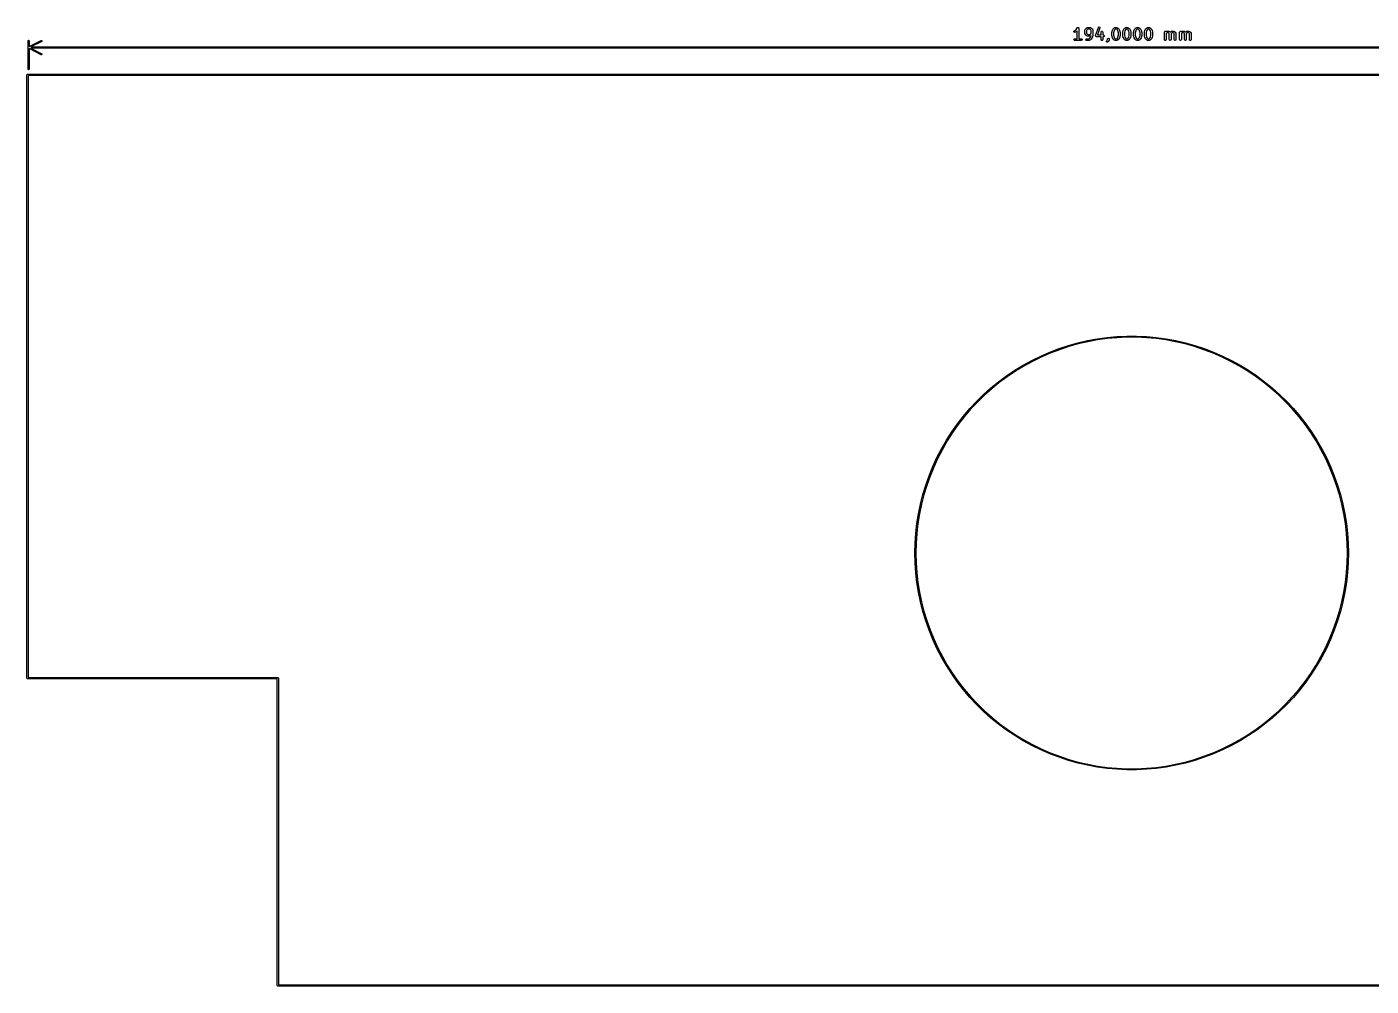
# Model space of a CAD drawing. Extents: x 58 to 257, y -140 to -56.
# Drawn here: x 57.9 to 176, y -140 to -55.8 of the extents above; entities that cross this region are included whole.
import ezdxf

# ---------------------------------------------------------------- set-up
doc = ezdxf.new("R2010")
doc.units = 0
doc.layers.add('BLACK', color=7, linetype='CONTINUOUS')

msp = doc.modelspace()

# ---------------------------------------------------------------- linework, layer by layer
at = {"layer": 'BLACK', "linetype": 'CONTINUOUS'}
for p, q in [((149.932874, -56.211916), (149.935949, -56.160705)), ((149.963438, -56.253121), (149.932874, -56.211916)), ((149.935949, -56.160705), (149.971221, -56.123451)), ((150.013336, -56.265041), (149.963438, -56.253121)), ((149.971221, -56.123451), (150.055573, -56.081275)), ((150.038303, -56.257615), (150.013336, -56.265041)), ((150.133541, -56.209996), (150.038303, -56.257615)), ((150.055573, -56.081275), (150.136952, -55.999896)), ((150.134666, -56.208806), (150.133541, -56.209996)), ((150.153033, -56.195947), (150.134666, -56.208806)), ((150.136952, -55.999896), (150.228072, -55.863216)), ((150.215476, -56.133504), (150.153033, -56.195947)), ((150.215476, -56.829819), (150.215476, -56.133504)), ((150.228072, -55.863216), (150.246065, -55.844381)), ((150.246065, -55.844381), (150.250204, -55.843169)), ((150.250204, -55.843169), (150.252976, -55.839867)), ((150.252976, -55.839867), (150.274408, -55.836087)), ((150.274408, -55.836087), (150.295303, -55.829974)), ((150.295303, -55.829974), (150.299252, -55.831706)), ((150.299252, -55.831706), (150.3035, -55.830958)), ((150.3035, -55.830958), (150.322348, -55.84184)), ((150.322348, -55.84184), (150.342283, -55.850587)), ((150.342283, -55.850587), (150.344194, -55.854454)), ((150.344194, -55.854454), (150.347929, -55.85661)), ((150.347929, -55.85661), (150.355373, -55.877063)), ((150.355373, -55.877063), (150.365021, -55.896576)), ((150.365021, -55.896576), (150.364, -55.900765)), ((150.364, -55.900765), (150.365476, -55.904819)), ((150.365476, -55.904819), (150.365476, -56.829819)), ((150.882143, -56.095295), (150.886666, -56.069643)), ((150.882143, -56.33339), (150.882143, -56.095295)), ((150.883676, -56.337603), (150.882143, -56.33339)), ((150.882635, -56.341964), (150.883676, -56.337603)), ((150.890061, -56.366931), (150.882635, -56.341964)), ((150.886666, -56.069643), (150.889548, -56.066207)), ((150.889548, -56.066207), (150.890061, -56.061754)), ((150.890061, -56.061754), (150.93768, -55.966516)), ((150.93768, -56.462169), (150.890061, -56.366931)), ((150.93768, -55.966516), (150.951038, -55.948505)), ((150.938869, -56.463294), (150.93768, -56.462169)), ((150.951729, -56.481661), (150.938869, -56.463294)), ((150.951038, -55.948505), (150.951729, -55.947024)), ((150.951729, -55.947024), (150.999348, -55.899405)), ((150.999348, -56.52928), (150.951729, -56.481661)), ((150.999348, -55.899405), (151.017714, -55.886545)), ((151.000829, -56.529971), (150.999348, -56.52928)), ((151.01884, -56.543329), (151.000829, -56.529971)), ((151.017714, -55.886545), (151.01884, -55.885356)), ((151.01884, -55.885356), (151.114078, -55.837737)), ((151.114078, -56.590948), (151.01884, -56.543329)), ((151.066401, -56.044484), (151.032143, -56.113)), ((151.032143, -56.113), (151.032143, -56.315685)), ((151.032143, -56.315685), (151.066401, -56.384201)), ((151.096808, -56.014077), (151.066401, -56.044484)), ((151.066401, -56.384201), (151.096808, -56.414608)), ((151.165324, -55.979819), (151.096808, -56.014077)), ((151.096808, -56.414608), (151.165324, -56.448866)), ((151.114078, -55.837737), (151.139044, -55.830311)), ((151.118531, -56.59146), (151.114078, -56.590948)), ((151.121967, -56.594343), (151.118531, -56.59146)), ((151.147619, -56.598866), (151.121967, -56.594343)), ((151.139044, -55.830311), (151.143405, -55.831352)), ((151.143405, -55.831352), (151.147619, -55.829819)), ((151.147619, -55.829819), (151.338095, -55.829819)), ((151.338095, -56.598866), (151.147619, -56.598866)), ((151.32039, -55.979819), (151.165324, -55.979819)), ((151.165324, -56.448866), (151.32039, -56.448866)), ((151.388906, -56.014077), (151.32039, -55.979819)), ((151.32039, -56.448866), (151.388906, -56.414608)), ((151.327427, -56.7618), (151.411342, -56.635929)), ((151.338095, -55.829819), (151.363747, -55.834342)), ((151.342308, -56.597332), (151.338095, -56.598866)), ((151.346669, -56.598374), (151.342308, -56.597332)), ((151.371636, -56.590948), (151.346669, -56.598374)), ((151.363747, -55.834342), (151.367182, -55.837224)), ((151.367182, -55.837224), (151.371636, -55.837737)), ((151.371636, -55.837737), (151.466874, -55.885356)), ((151.429866, -56.561833), (151.371636, -56.590948)), ((151.419313, -56.044484), (151.388906, -56.014077)), ((151.388906, -56.414608), (151.419313, -56.384201)), ((151.411342, -56.635929), (151.429866, -56.561833)), ((151.453571, -56.113), (151.419313, -56.044484)), ((151.419313, -56.384201), (151.453571, -56.315685)), ((151.453571, -56.315685), (151.453571, -56.113)), ((151.466874, -55.885356), (151.484884, -55.898714)), ((151.484884, -55.898714), (151.486366, -55.899405)), ((151.486366, -55.899405), (151.533985, -55.947024)), ((151.533985, -55.947024), (151.546844, -55.96539)), ((151.546844, -55.96539), (151.548034, -55.966516)), ((151.548034, -55.966516), (151.595653, -56.061754)), ((151.601332, -56.494437), (151.553713, -56.684913)), ((151.595653, -56.061754), (151.603079, -56.08672)), ((151.603571, -56.476247), (151.600971, -56.490988)), ((151.600971, -56.490988), (151.601332, -56.494437)), ((151.603079, -56.08672), (151.602037, -56.091081)), ((151.602037, -56.091081), (151.603571, -56.095295)), ((151.603571, -56.095295), (151.603571, -56.476247)), ((151.835663, -56.558461), (151.838529, -56.553496)), ((151.839215, -56.578607), (151.835663, -56.558461)), ((151.838373, -56.547768), (152.076468, -55.833483)), ((151.838529, -56.553496), (151.838373, -56.547768)), ((151.839774, -56.599052), (151.839215, -56.578607)), ((151.843576, -56.60334), (151.839774, -56.599052)), ((151.844572, -56.608985), (151.843576, -56.60334)), ((151.860239, -56.622131), (151.844572, -56.608985)), ((151.873811, -56.637437), (151.860239, -56.622131)), ((151.879481, -56.638277), (151.873811, -56.637437)), ((151.883872, -56.641962), (151.879481, -56.638277)), ((151.909524, -56.646485), (151.883872, -56.641962)), ((152.310714, -56.646485), (151.909524, -56.646485)), ((152.21877, -55.880918), (152.013581, -56.496485)), ((152.013581, -56.496485), (152.310714, -56.496485)), ((152.076468, -55.833483), (152.08887, -55.810578)), ((152.08887, -55.810578), (152.132583, -55.783723)), ((152.132583, -55.783723), (152.183331, -55.791248)), ((152.183331, -55.791248), (152.217369, -55.829634)), ((152.217369, -55.829634), (152.21877, -55.880918)), ((152.310714, -56.238152), (152.315237, -56.2125)), ((152.310714, -56.496485), (152.310714, -56.238152)), ((152.310714, -56.904819), (152.310714, -56.646485)), ((152.315237, -56.2125), (152.348214, -56.1732)), ((152.348214, -56.1732), (152.398738, -56.164291)), ((152.398738, -56.164291), (152.443167, -56.189943)), ((152.443167, -56.189943), (152.460714, -56.238152)), ((152.460714, -56.238152), (152.460714, -56.496485)), ((152.460714, -56.496485), (152.528571, -56.496485)), ((152.528571, -56.646485), (152.460714, -56.646485)), ((152.460714, -56.646485), (152.460714, -56.904819)), ((152.528571, -56.496485), (152.554223, -56.501008)), ((152.57678, -56.628938), (152.528571, -56.646485)), ((152.554223, -56.501008), (152.593523, -56.533985)), ((152.602432, -56.584509), (152.57678, -56.628938)), ((152.593523, -56.533985), (152.602432, -56.584509)), ((153.263095, -56.285771), (153.265694, -56.271029)), ((153.263095, -56.523866), (153.263095, -56.285771)), ((153.26428, -56.527123), (153.263095, -56.523866)), ((153.265334, -56.542056), (153.26428, -56.527123)), ((153.265334, -56.267581), (153.312953, -56.077105)), ((153.265694, -56.271029), (153.265334, -56.267581)), ((153.312953, -56.732532), (153.265334, -56.542056)), ((153.312953, -56.077105), (153.318225, -56.065282)), ((153.318225, -56.065282), (153.318632, -56.061754)), ((153.318632, -56.061754), (153.366251, -55.966516)), ((153.366251, -55.966516), (153.379609, -55.948505)), ((153.379609, -55.948505), (153.3803, -55.947024)), ((153.3803, -55.947024), (153.427919, -55.899405)), ((153.456478, -56.121471), (153.413095, -56.295005)), ((153.413095, -56.295005), (153.413095, -56.514632)), ((153.413095, -56.514632), (153.456478, -56.688166)), ((153.427919, -55.899405), (153.446285, -55.886545)), ((153.446285, -55.886545), (153.447411, -55.885356)), ((153.447411, -55.885356), (153.542649, -55.837737)), ((153.494972, -56.044484), (153.456478, -56.121471)), ((153.525379, -56.014077), (153.494972, -56.044484)), ((153.593895, -55.979819), (153.525379, -56.014077)), ((153.542649, -55.837737), (153.567615, -55.830311)), ((153.567615, -55.830311), (153.571976, -55.831352)), ((153.571976, -55.831352), (153.57619, -55.829819)), ((153.57619, -55.829819), (153.671428, -55.829819)), ((153.653723, -55.979819), (153.593895, -55.979819)), ((153.722239, -56.014077), (153.653723, -55.979819)), ((153.671428, -55.829819), (153.69708, -55.834342)), ((153.69708, -55.834342), (153.700515, -55.837224)), ((153.700515, -55.837224), (153.704969, -55.837737)), ((153.704969, -55.837737), (153.800207, -55.885356)), ((153.752646, -56.044484), (153.722239, -56.014077)), ((153.791139, -56.121471), (153.752646, -56.044484)), ((153.834523, -56.295005), (153.791139, -56.121471)), ((153.791139, -56.688166), (153.834523, -56.514632)), ((153.800207, -55.885356), (153.818217, -55.898714)), ((153.818217, -55.898714), (153.819699, -55.899405)), ((153.819699, -55.899405), (153.867318, -55.947024)), ((153.834523, -56.514632), (153.834523, -56.295005)), ((153.867318, -55.947024), (153.880177, -55.96539)), ((153.880177, -55.96539), (153.881367, -55.966516)), ((153.881367, -55.966516), (153.928986, -56.061754)), ((153.928986, -56.061754), (153.932676, -56.07416)), ((153.932676, -56.07416), (153.934665, -56.077105)), ((153.934665, -56.077105), (153.982284, -56.267581)), ((153.982284, -56.542056), (153.934665, -56.732532)), ((153.984523, -56.523866), (153.981923, -56.538607)), ((153.981923, -56.538607), (153.982284, -56.542056)), ((153.982284, -56.267581), (153.983337, -56.282513)), ((153.983337, -56.282513), (153.984523, -56.285771)), ((153.984523, -56.285771), (153.984523, -56.523866)), ((154.215476, -56.285771), (154.218075, -56.271029)), ((154.215476, -56.523866), (154.215476, -56.285771)), ((154.216661, -56.527123), (154.215476, -56.523866)), ((154.217715, -56.542056), (154.216661, -56.527123)), ((154.217715, -56.267581), (154.265334, -56.077105)), ((154.218075, -56.271029), (154.217715, -56.267581)), ((154.265334, -56.732532), (154.217715, -56.542056)), ((154.265334, -56.077105), (154.270606, -56.065282)), ((154.270606, -56.065282), (154.271013, -56.061754)), ((154.271013, -56.061754), (154.318632, -55.966516)), ((154.318632, -55.966516), (154.33199, -55.948505)), ((154.33199, -55.948505), (154.332681, -55.947024)), ((154.332681, -55.947024), (154.3803, -55.899405)), ((154.408859, -56.121471), (154.365476, -56.295005)), ((154.365476, -56.295005), (154.365476, -56.514632)), ((154.365476, -56.514632), (154.408859, -56.688166)), ((154.3803, -55.899405), (154.398666, -55.886545)), ((154.398666, -55.886545), (154.399792, -55.885356)), ((154.399792, -55.885356), (154.49503, -55.837737)), ((154.447353, -56.044484), (154.408859, -56.121471)), ((154.47776, -56.014077), (154.447353, -56.044484)), ((154.546276, -55.979819), (154.47776, -56.014077)), ((154.49503, -55.837737), (154.519996, -55.830311)), ((154.519996, -55.830311), (154.524357, -55.831352)), ((154.524357, -55.831352), (154.528571, -55.829819)), ((154.528571, -55.829819), (154.623809, -55.829819)), ((154.606104, -55.979819), (154.546276, -55.979819)), ((154.67462, -56.014077), (154.606104, -55.979819)), ((154.623809, -55.829819), (154.649461, -55.834342)), ((154.649461, -55.834342), (154.652896, -55.837224)), ((154.652896, -55.837224), (154.65735, -55.837737)), ((154.65735, -55.837737), (154.752588, -55.885356)), ((154.705027, -56.044484), (154.67462, -56.014077)), ((154.74352, -56.121471), (154.705027, -56.044484)), ((154.786904, -56.295005), (154.74352, -56.121471)), ((154.74352, -56.688166), (154.786904, -56.514632)), ((154.752588, -55.885356), (154.770598, -55.898714)), ((154.770598, -55.898714), (154.77208, -55.899405)), ((154.77208, -55.899405), (154.819699, -55.947024)), ((154.786904, -56.514632), (154.786904, -56.295005)), ((154.819699, -55.947024), (154.832558, -55.96539)), ((154.832558, -55.96539), (154.833748, -55.966516)), ((154.833748, -55.966516), (154.881367, -56.061754)), ((154.881367, -56.061754), (154.885057, -56.07416)), ((154.885057, -56.07416), (154.887046, -56.077105)), ((154.887046, -56.077105), (154.934665, -56.267581)), ((154.934665, -56.542056), (154.887046, -56.732532)), ((154.936904, -56.523866), (154.934304, -56.538607)), ((154.934304, -56.538607), (154.934665, -56.542056)), ((154.934665, -56.267581), (154.935718, -56.282513)), ((154.935718, -56.282513), (154.936904, -56.285771)), ((154.936904, -56.285771), (154.936904, -56.523866)), ((155.167857, -56.285771), (155.170456, -56.271029)), ((155.167857, -56.523866), (155.167857, -56.285771)), ((155.169042, -56.527123), (155.167857, -56.523866)), ((155.170096, -56.542056), (155.169042, -56.527123)), ((155.170096, -56.267581), (155.217715, -56.077105)), ((155.170456, -56.271029), (155.170096, -56.267581)), ((155.217715, -56.732532), (155.170096, -56.542056)), ((155.217715, -56.077105), (155.222987, -56.065282)), ((155.222987, -56.065282), (155.223394, -56.061754)), ((155.223394, -56.061754), (155.271013, -55.966516)), ((155.271013, -55.966516), (155.284371, -55.948505)), ((155.284371, -55.948505), (155.285062, -55.947024)), ((155.285062, -55.947024), (155.332681, -55.899405)), ((155.36124, -56.121471), (155.317857, -56.295005)), ((155.317857, -56.295005), (155.317857, -56.514632)), ((155.317857, -56.514632), (155.36124, -56.688166)), ((155.332681, -55.899405), (155.351047, -55.886545)), ((155.351047, -55.886545), (155.352173, -55.885356)), ((155.352173, -55.885356), (155.447411, -55.837737)), ((155.399734, -56.044484), (155.36124, -56.121471)), ((155.430141, -56.014077), (155.399734, -56.044484)), ((155.498657, -55.979819), (155.430141, -56.014077)), ((155.447411, -55.837737), (155.472377, -55.830311)), ((155.472377, -55.830311), (155.476738, -55.831352)), ((155.476738, -55.831352), (155.480952, -55.829819)), ((155.480952, -55.829819), (155.57619, -55.829819)), ((155.558485, -55.979819), (155.498657, -55.979819)), ((155.627001, -56.014077), (155.558485, -55.979819)), ((155.57619, -55.829819), (155.601842, -55.834342)), ((155.601842, -55.834342), (155.605277, -55.837224)), ((155.605277, -55.837224), (155.609731, -55.837737)), ((155.609731, -55.837737), (155.704969, -55.885356)), ((155.657408, -56.044484), (155.627001, -56.014077)), ((155.695901, -56.121471), (155.657408, -56.044484)), ((155.739285, -56.295005), (155.695901, -56.121471)), ((155.695901, -56.688166), (155.739285, -56.514632)), ((155.704969, -55.885356), (155.722979, -55.898714)), ((155.722979, -55.898714), (155.724461, -55.899405)), ((155.724461, -55.899405), (155.77208, -55.947024)), ((155.739285, -56.514632), (155.739285, -56.295005)), ((155.77208, -55.947024), (155.784939, -55.96539)), ((155.784939, -55.96539), (155.786129, -55.966516)), ((155.786129, -55.966516), (155.833748, -56.061754)), ((155.833748, -56.061754), (155.837438, -56.07416)), ((155.837438, -56.07416), (155.839427, -56.077105)), ((155.839427, -56.077105), (155.887046, -56.267581)), ((155.887046, -56.542056), (155.839427, -56.732532)), ((155.889285, -56.523866), (155.886685, -56.538607)), ((155.886685, -56.538607), (155.887046, -56.542056)), ((155.887046, -56.267581), (155.888099, -56.282513)), ((155.888099, -56.282513), (155.889285, -56.285771)), ((155.889285, -56.285771), (155.889285, -56.523866)), ((156.120238, -56.285771), (156.122837, -56.271029)), ((156.120238, -56.523866), (156.120238, -56.285771)), ((156.121423, -56.527123), (156.120238, -56.523866)), ((156.122477, -56.542056), (156.121423, -56.527123)), ((156.122477, -56.267581), (156.170096, -56.077105)), ((156.122837, -56.271029), (156.122477, -56.267581)), ((156.170096, -56.732532), (156.122477, -56.542056)), ((156.170096, -56.077105), (156.175368, -56.065282)), ((156.175368, -56.065282), (156.175775, -56.061754)), ((156.175775, -56.061754), (156.223394, -55.966516)), ((156.223394, -55.966516), (156.236752, -55.948505)), ((156.236752, -55.948505), (156.237443, -55.947024)), ((156.237443, -55.947024), (156.285062, -55.899405)), ((156.313621, -56.121471), (156.270238, -56.295005)), ((156.270238, -56.295005), (156.270238, -56.514632)), ((156.270238, -56.514632), (156.313621, -56.688166)), ((156.285062, -55.899405), (156.303428, -55.886545)), ((156.303428, -55.886545), (156.304554, -55.885356)), ((156.304554, -55.885356), (156.399792, -55.837737)), ((156.352115, -56.044484), (156.313621, -56.121471)), ((156.382522, -56.014077), (156.352115, -56.044484)), ((156.451038, -55.979819), (156.382522, -56.014077)), ((156.399792, -55.837737), (156.424758, -55.830311)), ((156.424758, -55.830311), (156.429119, -55.831352)), ((156.429119, -55.831352), (156.433333, -55.829819)), ((156.433333, -55.829819), (156.528571, -55.829819)), ((156.510866, -55.979819), (156.451038, -55.979819)), ((156.579382, -56.014077), (156.510866, -55.979819)), ((156.528571, -55.829819), (156.554223, -55.834342)), ((156.554223, -55.834342), (156.557658, -55.837224)), ((156.557658, -55.837224), (156.562112, -55.837737)), ((156.562112, -55.837737), (156.65735, -55.885356)), ((156.609789, -56.044484), (156.579382, -56.014077)), ((156.648282, -56.121471), (156.609789, -56.044484)), ((156.691666, -56.295005), (156.648282, -56.121471)), ((156.648282, -56.688166), (156.691666, -56.514632)), ((156.65735, -55.885356), (156.67536, -55.898714)), ((156.67536, -55.898714), (156.676842, -55.899405)), ((156.676842, -55.899405), (156.724461, -55.947024)), ((156.691666, -56.514632), (156.691666, -56.295005)), ((156.724461, -55.947024), (156.73732, -55.96539)), ((156.73732, -55.96539), (156.73851, -55.966516)), ((156.73851, -55.966516), (156.786129, -56.061754)), ((156.786129, -56.061754), (156.789819, -56.07416)), ((156.789819, -56.07416), (156.791808, -56.077105)), ((156.791808, -56.077105), (156.839427, -56.267581)), ((156.839427, -56.542056), (156.791808, -56.732532)), ((156.841666, -56.523866), (156.839066, -56.538607)), ((156.839066, -56.538607), (156.839427, -56.542056)), ((156.839427, -56.267581), (156.84048, -56.282513)), ((156.84048, -56.282513), (156.841666, -56.285771)), ((156.841666, -56.285771), (156.841666, -56.523866)), ((157.882143, -56.238152), (157.886666, -56.2125)), ((157.882143, -56.904819), (157.882143, -56.238152)), ((157.886666, -56.2125), (157.919643, -56.1732)), ((157.919643, -56.1732), (157.970167, -56.164291)), ((157.970167, -56.164291), (158.014596, -56.189943)), ((158.014596, -56.189943), (158.016769, -56.195914)), ((158.016769, -56.195914), (158.066459, -56.17107)), ((158.049189, -56.34741), (158.032143, -56.364456)), ((158.032143, -56.364456), (158.032143, -56.904819)), ((158.117705, -56.313152), (158.049189, -56.34741)), ((158.066459, -56.17107), (158.091425, -56.163644)), ((158.091425, -56.163644), (158.095786, -56.164685)), ((158.095786, -56.164685), (158.1, -56.163152)), ((158.1, -56.163152), (158.242857, -56.163152)), ((158.225152, -56.313152), (158.117705, -56.313152)), ((158.282193, -56.341672), (158.225152, -56.313152)), ((158.242857, -56.163152), (158.268509, -56.167675)), ((158.268509, -56.167675), (158.271944, -56.170557)), ((158.271944, -56.170557), (158.276398, -56.17107)), ((158.276398, -56.17107), (158.371636, -56.218689)), ((158.310714, -56.398714), (158.282193, -56.341672)), ((158.310714, -56.904819), (158.310714, -56.398714)), ((158.371636, -56.218689), (158.386112, -56.229425)), ((158.386112, -56.229425), (158.392072, -56.226842)), ((158.392072, -56.226842), (158.399792, -56.218689)), ((158.399792, -56.218689), (158.49503, -56.17107)), ((158.489234, -56.341672), (158.460714, -56.398714)), ((158.460714, -56.398714), (158.460714, -56.904819)), ((158.546276, -56.313152), (158.489234, -56.341672)), ((158.49503, -56.17107), (158.519996, -56.163644)), ((158.519996, -56.163644), (158.524357, -56.164685)), ((158.524357, -56.164685), (158.528571, -56.163152)), ((158.528571, -56.163152), (158.671428, -56.163152)), ((158.653723, -56.313152), (158.546276, -56.313152)), ((158.710765, -56.341672), (158.653723, -56.313152)), ((158.671428, -56.163152), (158.69708, -56.167675)), ((158.69708, -56.167675), (158.700515, -56.170557)), ((158.700515, -56.170557), (158.704969, -56.17107)), ((158.704969, -56.17107), (158.800208, -56.218689)), ((158.739286, -56.398714), (158.710765, -56.341672)), ((158.739286, -56.904819), (158.739286, -56.398714)), ((158.800208, -56.218689), (158.821129, -56.234206)), ((158.821129, -56.234206), (158.825595, -56.24451)), ((158.825595, -56.24451), (158.833749, -56.25223)), ((158.833749, -56.25223), (158.881368, -56.347468)), ((158.881368, -56.347468), (158.888794, -56.372434)), ((158.888794, -56.372434), (158.887752, -56.376795)), ((158.887752, -56.376795), (158.889286, -56.381009)), ((158.889286, -56.381009), (158.889286, -56.904819)), ((159.215476, -56.238152), (159.219999, -56.2125)), ((159.215476, -56.904819), (159.215476, -56.238152)), ((159.219999, -56.2125), (159.252976, -56.1732)), ((159.252976, -56.1732), (159.3035, -56.164291)), ((159.3035, -56.164291), (159.347929, -56.189943)), ((159.347929, -56.189943), (159.350102, -56.195914)), ((159.350102, -56.195914), (159.399792, -56.17107)), ((159.382522, -56.34741), (159.365476, -56.364456)), ((159.365476, -56.364456), (159.365476, -56.904819)), ((159.451038, -56.313152), (159.382522, -56.34741)), ((159.399792, -56.17107), (159.424758, -56.163644)), ((159.424758, -56.163644), (159.429119, -56.164685)), ((159.429119, -56.164685), (159.433333, -56.163152)), ((159.433333, -56.163152), (159.57619, -56.163152)), ((159.558485, -56.313152), (159.451038, -56.313152)), ((159.615526, -56.341672), (159.558485, -56.313152)), ((159.57619, -56.163152), (159.601842, -56.167675)), ((159.601842, -56.167675), (159.605277, -56.170557)), ((159.605277, -56.170557), (159.609731, -56.17107)), ((159.609731, -56.17107), (159.704969, -56.218689)), ((159.644047, -56.398714), (159.615526, -56.341672)), ((159.644047, -56.904819), (159.644047, -56.398714)), ((159.704969, -56.218689), (159.719445, -56.229425)), ((159.719445, -56.229425), (159.725405, -56.226842)), ((159.725405, -56.226842), (159.733125, -56.218689)), ((159.733125, -56.218689), (159.828363, -56.17107)), ((159.822567, -56.341672), (159.794047, -56.398714)), ((159.794047, -56.398714), (159.794047, -56.904819)), ((159.879609, -56.313152), (159.822567, -56.341672)), ((159.828363, -56.17107), (159.853329, -56.163644)), ((159.853329, -56.163644), (159.85769, -56.164685)), ((159.85769, -56.164685), (159.861904, -56.163152)), ((159.861904, -56.163152), (160.004761, -56.163152)), ((159.987056, -56.313152), (159.879609, -56.313152)), ((160.044098, -56.341672), (159.987056, -56.313152)), ((160.004761, -56.163152), (160.030413, -56.167675)), ((160.030413, -56.167675), (160.033848, -56.170557)), ((160.033848, -56.170557), (160.038302, -56.17107)), ((160.038302, -56.17107), (160.133541, -56.218689)), ((160.072619, -56.398714), (160.044098, -56.341672)), ((160.072619, -56.904819), (160.072619, -56.398714)), ((160.133541, -56.218689), (160.154462, -56.234206)), ((160.154462, -56.234206), (160.158928, -56.24451)), ((160.158928, -56.24451), (160.167082, -56.25223)), ((160.167082, -56.25223), (160.214701, -56.347468)), ((160.214701, -56.347468), (160.222127, -56.372434)), ((160.222127, -56.372434), (160.221085, -56.376795)), ((160.221085, -56.376795), (160.222619, -56.381009)), ((160.222619, -56.381009), (160.222619, -56.904819)), ((58.05, -57.01358), (58.064645, -56.978225)), ((58.05, -59.5), (58.05, -57.01358)), ((58.064645, -56.978225), (58.1, -56.96358)), ((58.1, -56.96358), (58.135355, -56.978225)), ((58.135355, -56.978225), (58.15, -57.01358)), ((58.15, -57.517602), (59.203416, -56.969229)), ((58.15, -57.01358), (58.15, -57.517602)), ((59.203416, -58.230771), (58.15, -57.682397)), ((58.15, -57.682397), (58.15, -59.5)), ((59.249591, -57.05793), (58.304334, -57.55)), ((58.304334, -57.55), (251.895667, -57.55)), ((251.895667, -57.65), (58.304334, -57.65)), ((58.304334, -57.65), (59.249591, -58.14207)), ((59.203416, -56.969229), (59.241539, -56.965894)), ((59.241539, -56.965894), (59.270854, -56.990492)), ((59.274189, -57.028614), (59.249591, -57.05793)), ((59.270854, -56.990492), (59.274189, -57.028614)), ((149.930901, -56.891795), (149.956553, -56.847366)), ((149.93981, -56.942319), (149.930901, -56.891795)), ((149.97911, -56.975296), (149.93981, -56.942319)), ((149.956553, -56.847366), (150.004762, -56.829819)), ((150.004762, -56.979819), (149.97911, -56.975296)), ((150.004762, -56.829819), (150.215476, -56.829819)), ((150.57619, -56.979819), (150.004762, -56.979819)), ((150.365476, -56.829819), (150.57619, -56.829819)), ((150.57619, -56.829819), (150.601842, -56.834342)), ((150.624399, -56.962272), (150.57619, -56.979819)), ((150.601842, -56.834342), (150.641142, -56.867319)), ((150.650051, -56.917843), (150.624399, -56.962272)), ((150.641142, -56.867319), (150.650051, -56.917843)), ((150.97852, -56.891795), (151.004172, -56.847366)), ((150.987429, -56.942319), (150.97852, -56.891795)), ((151.026729, -56.975296), (150.987429, -56.942319)), ((151.004172, -56.847366), (151.052381, -56.829819)), ((151.052381, -56.979819), (151.026729, -56.975296)), ((151.052381, -56.829819), (151.225152, -56.829819)), ((151.242857, -56.979819), (151.052381, -56.979819)), ((151.225152, -56.829819), (151.293667, -56.795561)), ((151.24707, -56.978285), (151.242857, -56.979819)), ((151.251431, -56.979327), (151.24707, -56.978285)), ((151.276398, -56.971901), (151.251431, -56.979327)), ((151.371636, -56.924282), (151.276398, -56.971901)), ((151.293667, -56.795561), (151.327427, -56.7618)), ((151.37276, -56.923094), (151.371636, -56.924282)), ((151.391129, -56.910232), (151.37276, -56.923094)), ((151.438747, -56.862613), (151.391129, -56.910232)), ((151.440223, -56.859446), (151.438747, -56.862613)), ((151.448118, -56.851183), (151.440223, -56.859446)), ((151.543356, -56.708325), (151.448118, -56.851183)), ((151.543458, -56.707905), (151.543356, -56.708325)), ((151.553713, -56.684913), (151.543458, -56.707905)), ((152.328261, -56.953028), (152.310714, -56.904819)), ((152.37269, -56.97868), (152.328261, -56.953028)), ((152.423214, -56.969771), (152.37269, -56.97868)), ((152.456191, -56.930471), (152.423214, -56.969771)), ((152.460714, -56.904819), (152.456191, -56.930471)), ((152.787191, -57.04114), (152.808872, -56.994643)), ((152.800468, -57.090694), (152.787191, -57.04114)), ((152.842494, -57.120121), (152.800468, -57.090694)), ((152.808872, -56.994643), (152.847885, -56.95563)), ((152.893601, -57.115649), (152.842494, -57.120121)), ((152.847885, -56.95563), (152.882143, -56.887114)), ((152.882143, -56.8572), (152.886666, -56.831548)), ((152.882143, -56.887114), (152.882143, -56.8572)), ((152.886666, -56.831548), (152.919643, -56.792248)), ((152.914938, -57.100709), (152.893601, -57.115649)), ((152.962557, -57.05309), (152.914938, -57.100709)), ((152.919643, -56.792248), (152.970167, -56.783339)), ((152.963248, -57.051608), (152.962557, -57.05309)), ((152.976606, -57.033598), (152.963248, -57.051608)), ((152.970167, -56.783339), (153.014596, -56.808991)), ((153.024225, -56.93836), (152.976606, -57.033598)), ((153.014596, -56.808991), (153.032143, -56.8572)), ((153.024737, -56.933906), (153.024225, -56.93836)), ((153.02762, -56.930471), (153.024737, -56.933906)), ((153.032143, -56.904819), (153.02762, -56.930471)), ((153.032143, -56.8572), (153.032143, -56.904819)), ((153.314941, -56.735476), (153.312953, -56.732532)), ((153.318632, -56.747883), (153.314941, -56.735476)), ((153.366251, -56.843121), (153.318632, -56.747883)), ((153.367439, -56.844246), (153.366251, -56.843121)), ((153.380299, -56.862612), (153.367439, -56.844246)), ((153.427918, -56.910232), (153.380299, -56.862612)), ((153.429399, -56.910922), (153.427918, -56.910232)), ((153.447411, -56.924282), (153.429399, -56.910922)), ((153.542649, -56.971901), (153.447411, -56.924282)), ((153.456478, -56.688166), (153.494972, -56.765153)), ((153.494972, -56.765153), (153.525379, -56.795561)), ((153.525379, -56.795561), (153.593895, -56.829819)), ((153.547102, -56.972413), (153.542649, -56.971901)), ((153.550538, -56.975296), (153.547102, -56.972413)), ((153.57619, -56.979819), (153.550538, -56.975296)), ((153.671428, -56.979819), (153.57619, -56.979819)), ((153.593895, -56.829819), (153.653723, -56.829819)), ((153.653723, -56.829819), (153.722238, -56.795561)), ((153.675641, -56.978285), (153.671428, -56.979819)), ((153.680002, -56.979327), (153.675641, -56.978285)), ((153.704969, -56.971901), (153.680002, -56.979327)), ((153.800207, -56.924282), (153.704969, -56.971901)), ((153.722238, -56.795561), (153.752645, -56.765153)), ((153.752645, -56.765153), (153.791139, -56.688166)), ((153.801331, -56.923094), (153.800207, -56.924282)), ((153.8197, -56.910232), (153.801331, -56.923094)), ((153.867318, -56.862613), (153.8197, -56.910232)), ((153.868008, -56.861131), (153.867318, -56.862613)), ((153.881367, -56.843121), (153.868008, -56.861131)), ((153.928986, -56.747883), (153.881367, -56.843121)), ((153.929392, -56.744354), (153.928986, -56.747883)), ((153.934665, -56.732532), (153.929392, -56.744354)), ((154.267322, -56.735476), (154.265334, -56.732532)), ((154.271013, -56.747883), (154.267322, -56.735476)), ((154.318632, -56.843121), (154.271013, -56.747883)), ((154.31982, -56.844246), (154.318632, -56.843121)), ((154.33268, -56.862612), (154.31982, -56.844246)), ((154.380299, -56.910232), (154.33268, -56.862612)), ((154.38178, -56.910922), (154.380299, -56.910232)), ((154.399792, -56.924282), (154.38178, -56.910922)), ((154.49503, -56.971901), (154.399792, -56.924282)), ((154.408859, -56.688166), (154.447353, -56.765153)), ((154.447353, -56.765153), (154.47776, -56.795561)), ((154.47776, -56.795561), (154.546276, -56.829819)), ((154.499483, -56.972413), (154.49503, -56.971901)), ((154.502919, -56.975296), (154.499483, -56.972413)), ((154.528571, -56.979819), (154.502919, -56.975296)), ((154.623809, -56.979819), (154.528571, -56.979819)), ((154.546276, -56.829819), (154.606104, -56.829819)), ((154.606104, -56.829819), (154.674619, -56.795561)), ((154.628022, -56.978285), (154.623809, -56.979819)), ((154.632383, -56.979327), (154.628022, -56.978285)), ((154.65735, -56.971901), (154.632383, -56.979327)), ((154.752588, -56.924282), (154.65735, -56.971901)), ((154.674619, -56.795561), (154.705026, -56.765153)), ((154.705026, -56.765153), (154.74352, -56.688166)), ((154.753712, -56.923094), (154.752588, -56.924282)), ((154.772081, -56.910232), (154.753712, -56.923094)), ((154.819699, -56.862613), (154.772081, -56.910232)), ((154.820389, -56.861131), (154.819699, -56.862613)), ((154.833748, -56.843121), (154.820389, -56.861131)), ((154.881367, -56.747883), (154.833748, -56.843121)), ((154.881773, -56.744354), (154.881367, -56.747883)), ((154.887046, -56.732532), (154.881773, -56.744354)), ((155.219703, -56.735476), (155.217715, -56.732532)), ((155.223394, -56.747883), (155.219703, -56.735476)), ((155.271013, -56.843121), (155.223394, -56.747883)), ((155.272201, -56.844246), (155.271013, -56.843121)), ((155.285061, -56.862612), (155.272201, -56.844246)), ((155.33268, -56.910232), (155.285061, -56.862612)), ((155.334161, -56.910922), (155.33268, -56.910232)), ((155.352173, -56.924282), (155.334161, -56.910922)), ((155.447411, -56.971901), (155.352173, -56.924282)), ((155.36124, -56.688166), (155.399734, -56.765153)), ((155.399734, -56.765153), (155.430141, -56.795561)), ((155.430141, -56.795561), (155.498657, -56.829819)), ((155.451864, -56.972413), (155.447411, -56.971901)), ((155.4553, -56.975296), (155.451864, -56.972413)), ((155.480952, -56.979819), (155.4553, -56.975296)), ((155.57619, -56.979819), (155.480952, -56.979819)), ((155.498657, -56.829819), (155.558485, -56.829819)), ((155.558485, -56.829819), (155.627, -56.795561)), ((155.580403, -56.978285), (155.57619, -56.979819)), ((155.584764, -56.979327), (155.580403, -56.978285)), ((155.609731, -56.971901), (155.584764, -56.979327)), ((155.704969, -56.924282), (155.609731, -56.971901)), ((155.627, -56.795561), (155.657407, -56.765153)), ((155.657407, -56.765153), (155.695901, -56.688166)), ((155.706093, -56.923094), (155.704969, -56.924282)), ((155.724462, -56.910232), (155.706093, -56.923094)), ((155.77208, -56.862613), (155.724462, -56.910232)), ((155.77277, -56.861131), (155.77208, -56.862613)), ((155.786129, -56.843121), (155.77277, -56.861131)), ((155.833748, -56.747883), (155.786129, -56.843121)), ((155.834154, -56.744354), (155.833748, -56.747883)), ((155.839427, -56.732532), (155.834154, -56.744354)), ((156.172084, -56.735476), (156.170096, -56.732532)), ((156.175775, -56.747883), (156.172084, -56.735476)), ((156.223394, -56.843121), (156.175775, -56.747883)), ((156.224582, -56.844246), (156.223394, -56.843121)), ((156.237442, -56.862612), (156.224582, -56.844246)), ((156.285061, -56.910232), (156.237442, -56.862612)), ((156.286542, -56.910922), (156.285061, -56.910232)), ((156.304554, -56.924282), (156.286542, -56.910922)), ((156.399792, -56.971901), (156.304554, -56.924282)), ((156.313621, -56.688166), (156.352115, -56.765153)), ((156.352115, -56.765153), (156.382522, -56.795561)), ((156.382522, -56.795561), (156.451038, -56.829819)), ((156.404245, -56.972413), (156.399792, -56.971901)), ((156.407681, -56.975296), (156.404245, -56.972413)), ((156.433333, -56.979819), (156.407681, -56.975296)), ((156.528571, -56.979819), (156.433333, -56.979819)), ((156.451038, -56.829819), (156.510866, -56.829819)), ((156.510866, -56.829819), (156.579381, -56.795561)), ((156.532784, -56.978285), (156.528571, -56.979819)), ((156.537145, -56.979327), (156.532784, -56.978285)), ((156.562112, -56.971901), (156.537145, -56.979327)), ((156.65735, -56.924282), (156.562112, -56.971901)), ((156.579381, -56.795561), (156.609788, -56.765153)), ((156.609788, -56.765153), (156.648282, -56.688166)), ((156.658474, -56.923094), (156.65735, -56.924282)), ((156.676843, -56.910232), (156.658474, -56.923094)), ((156.724461, -56.862613), (156.676843, -56.910232)), ((156.725151, -56.861131), (156.724461, -56.862613)), ((156.73851, -56.843121), (156.725151, -56.861131)), ((156.786129, -56.747883), (156.73851, -56.843121)), ((156.786535, -56.744354), (156.786129, -56.747883)), ((156.791808, -56.732532), (156.786535, -56.744354)), ((157.89969, -56.953028), (157.882143, -56.904819)), ((157.944119, -56.97868), (157.89969, -56.953028)), ((157.994643, -56.969771), (157.944119, -56.97868)), ((158.02762, -56.930471), (157.994643, -56.969771)), ((158.032143, -56.904819), (158.02762, -56.930471)), ((158.328261, -56.953028), (158.310714, -56.904819)), ((158.37269, -56.97868), (158.328261, -56.953028)), ((158.423214, -56.969771), (158.37269, -56.97868)), ((158.456191, -56.930471), (158.423214, -56.969771)), ((158.460714, -56.904819), (158.456191, -56.930471)), ((158.756833, -56.953028), (158.739286, -56.904819)), ((158.801262, -56.97868), (158.756833, -56.953028)), ((158.851786, -56.969771), (158.801262, -56.97868)), ((158.884763, -56.930471), (158.851786, -56.969771)), ((158.889286, -56.904819), (158.884763, -56.930471)), ((159.233023, -56.953028), (159.215476, -56.904819)), ((159.277452, -56.97868), (159.233023, -56.953028)), ((159.327976, -56.969771), (159.277452, -56.97868)), ((159.360953, -56.930471), (159.327976, -56.969771)), ((159.365476, -56.904819), (159.360953, -56.930471)), ((159.661594, -56.953028), (159.644047, -56.904819)), ((159.706023, -56.97868), (159.661594, -56.953028)), ((159.756547, -56.969771), (159.706023, -56.97868)), ((159.789524, -56.930471), (159.756547, -56.969771)), ((159.794047, -56.904819), (159.789524, -56.930471)), ((160.090166, -56.953028), (160.072619, -56.904819)), ((160.134595, -56.97868), (160.090166, -56.953028)), ((160.185119, -56.969771), (160.134595, -56.97868)), ((160.218096, -56.930471), (160.185119, -56.969771)), ((160.222619, -56.904819), (160.218096, -56.930471)), ((59.241539, -58.234106), (59.203416, -58.230771)), ((59.270854, -58.209508), (59.241539, -58.234106)), ((59.249591, -58.14207), (59.274189, -58.171386)), ((59.274189, -58.171386), (59.270854, -58.209508)), ((57.95, -60), (57.964645, -59.964645)), ((57.95, -113), (57.95, -60)), ((57.964645, -59.964645), (58, -59.95)), ((58, -59.95), (252, -59.95)), ((58.064645, -59.535355), (58.05, -59.5)), ((58.05, -60.05), (58.05, -112.95)), ((251.95, -60.05), (58.05, -60.05)), ((58.1, -59.55), (58.064645, -59.535355)), ((58.135355, -59.535355), (58.1, -59.55)), ((58.15, -59.5), (58.135355, -59.535355)), ((148.620543, -84.049929), (149.444145, -83.778173)), ((149.444145, -83.778173), (150.279262, -83.544184)), ((150.302825, -83.636307), (149.471877, -83.869127)), ((150.279262, -83.544184), (151.124163, -83.348448)), ((151.143509, -83.441547), (150.302825, -83.636307)), ((151.124163, -83.348448), (151.977097, -83.19137)), ((151.992186, -83.285253), (151.143509, -83.441547)), ((151.977097, -83.19137), (152.836297, -83.073276)), ((152.847098, -83.167748), (151.992186, -83.285253)), ((152.836297, -83.073276), (153.699982, -82.99441)), ((153.706471, -83.089276), (152.847098, -83.167748)), ((153.699982, -82.99441), (154.566361, -82.954936)), ((154.568526, -83.05), (153.706471, -83.089276)), ((154.566361, -82.954936), (155.433639, -82.954936)), ((155.431474, -83.05), (154.568526, -83.05)), ((156.293529, -83.089276), (155.431474, -83.05)), ((155.433639, -82.954936), (156.300018, -82.99441)), ((157.152902, -83.167748), (156.293529, -83.089276)), ((156.300018, -82.99441), (157.163703, -83.073276)), ((158.007814, -83.285253), (157.152902, -83.167748)), ((157.163703, -83.073276), (158.022903, -83.19137)), ((158.856491, -83.441547), (158.007814, -83.285253)), ((158.022903, -83.19137), (158.875837, -83.348448)), ((159.697175, -83.636307), (158.856491, -83.441547)), ((158.875837, -83.348448), (159.720738, -83.544184)), ((160.528123, -83.869127), (159.697175, -83.636307)), ((159.720738, -83.544184), (160.555855, -83.778173)), ((160.555855, -83.778173), (161.379457, -84.049929)), ((146.235761, -85.085787), (147.014687, -84.704414)), ((147.054546, -84.790745), (146.279508, -85.170214)), ((147.014687, -84.704414), (147.810164, -84.35889)), ((147.846052, -84.446946), (147.054546, -84.790745)), ((147.810164, -84.35889), (148.620543, -84.049929)), ((148.652386, -84.139527), (147.846052, -84.446946)), ((149.471877, -83.869127), (148.652386, -84.139527)), ((161.347614, -84.139527), (160.528123, -83.869127)), ((162.153948, -84.446946), (161.347614, -84.139527)), ((161.379457, -84.049929), (162.189836, -84.35889)), ((162.945454, -84.790745), (162.153948, -84.446946)), ((162.189836, -84.35889), (162.985313, -84.704414)), ((163.720492, -85.170214), (162.945454, -84.790745)), ((162.985313, -84.704414), (163.764239, -85.085787)), ((144.01424, -86.436724), (144.733981, -85.95284)), ((144.785224, -86.032939), (144.069075, -86.514408)), ((144.733981, -85.95284), (145.475, -85.502216)), ((145.522544, -85.584565), (144.785224, -86.032939)), ((145.475, -85.502216), (146.235761, -85.085787)), ((146.279508, -85.170214), (145.522544, -85.584565)), ((164.477456, -85.584565), (163.720492, -85.170214)), ((163.764239, -85.085787), (164.525, -85.502216)), ((165.214776, -86.032939), (164.477456, -85.584565)), ((164.525, -85.502216), (165.266019, -85.95284)), ((165.930925, -86.514408), (165.214776, -86.032939)), ((165.266019, -85.95284), (165.98576, -86.436724)), ((142.644511, -87.500193), (143.317268, -86.952865)), ((143.375583, -87.027972), (142.706184, -87.572569)), ((143.317268, -86.952865), (144.01424, -86.436724)), ((144.069075, -86.514408), (143.375583, -87.027972)), ((166.624417, -87.027972), (165.930925, -86.514408)), ((165.98576, -86.436724), (166.682732, -86.952865)), ((167.293816, -87.572569), (166.624417, -87.027972)), ((166.682732, -86.952865), (167.355489, -87.500193)), ((141.377164, -88.683813), (141.997363, -88.077575)), ((142.062265, -88.147069), (141.445162, -88.750281)), ((141.997363, -88.077575), (142.644511, -87.500193)), ((142.706184, -87.572569), (142.062265, -88.147069)), ((167.937735, -88.147069), (167.293816, -87.572569)), ((167.355489, -87.500193), (168.002637, -88.077575)), ((168.554838, -88.750281), (167.937735, -88.147069)), ((168.002637, -88.077575), (168.622836, -88.683813)), ((140.2227, -89.977775), (140.785201, -89.317651)), ((140.856154, -89.380955), (140.296461, -90.037784)), ((140.785201, -89.317651), (141.377164, -88.683813)), ((141.445162, -88.750281), (140.856154, -89.380955)), ((169.143846, -89.380955), (168.554838, -88.750281)), ((168.622836, -88.683813), (169.214799, -89.317651)), ((169.703539, -90.037784), (169.143846, -89.380955)), ((169.214799, -89.317651), (169.7773, -89.977775)), ((139.190685, -91.371356), (139.690827, -90.662816)), ((139.767243, -90.719406), (139.269597, -91.424409)), ((139.690827, -90.662816), (140.2227, -89.977775)), ((140.296461, -90.037784), (139.767243, -90.719406)), ((170.232757, -90.719406), (169.703539, -90.037784)), ((169.7773, -89.977775), (170.309173, -90.662816)), ((170.730403, -91.424409), (170.232757, -90.719406)), ((170.309173, -90.662816), (170.809315, -91.371356)), ((138.289671, -92.85301), (138.72331, -92.101926)), ((138.72331, -92.101926), (139.190685, -91.371356)), ((139.269597, -91.424409), (138.804555, -92.151332)), ((171.195445, -92.151332), (170.730403, -91.424409)), ((170.809315, -91.371356), (171.27669, -92.101926)), ((171.27669, -92.101926), (171.710329, -92.85301)), ((137.890667, -93.623054), (138.289671, -92.85301)), ((138.373081, -92.898668), (137.976068, -93.664867)), ((138.804555, -92.151332), (138.373081, -92.898668)), ((171.626919, -92.898668), (171.195445, -92.151332)), ((172.023932, -93.664867), (171.626919, -92.898668)), ((171.710329, -92.85301), (172.109333, -93.623054)), ((137.199797, -95.213595), (137.527125, -94.410459)), ((137.61434, -94.448342), (137.288647, -95.24747)), ((137.527125, -94.410459), (137.890667, -93.623054)), ((137.976068, -93.664867), (137.61434, -94.448342)), ((172.38566, -94.448342), (172.023932, -93.664867)), ((172.109333, -93.623054), (172.472875, -94.410459)), ((172.711353, -95.24747), (172.38566, -94.448342)), ((172.472875, -94.410459), (172.800203, -95.213595)), ((136.909364, -96.030797), (137.199797, -95.213595)), ((137.288647, -95.24747), (136.999663, -96.060593)), ((173.000337, -96.060593), (172.711353, -95.24747)), ((172.800203, -95.213595), (173.090636, -96.030797)), ((136.656426, -96.860372), (136.909364, -96.030797)), ((136.999663, -96.060593), (136.747988, -96.886026)), ((173.252012, -96.886026), (173.000337, -96.060593)), ((173.090636, -96.030797), (173.343574, -96.860372)), ((136.265055, -98.549736), (136.441507, -97.700598)), ((136.534142, -97.722059), (136.35857, -98.566958)), ((136.441507, -97.700598), (136.656426, -96.860372)), ((136.747988, -96.886026), (136.534142, -97.722059)), ((173.465858, -97.722059), (173.252012, -96.886026)), ((173.343574, -96.860372), (173.558493, -97.700598)), ((173.64143, -98.566958), (173.465858, -97.722059)), ((173.558493, -97.700598), (173.734945, -98.549736)), ((136.127433, -99.406025), (136.265055, -98.549736)), ((136.35857, -98.566958), (136.221635, -99.418973)), ((173.778365, -99.418973), (173.64143, -98.566958)), ((173.734945, -98.549736), (173.872567, -99.406025)), ((135.969742, -101.132947), (136.028927, -100.267691)), ((136.028927, -100.267691), (136.127433, -99.406025)), ((136.123621, -100.276338), (136.064731, -101.137275)), ((136.221635, -99.418973), (136.123621, -100.276338)), ((173.876379, -100.276338), (173.778365, -99.418973)), ((173.872567, -99.406025), (173.971073, -100.267691)), ((173.935269, -101.137275), (173.876379, -100.276338)), ((173.971073, -100.267691), (174.030258, -101.132947)), ((135.95, -102), (135.969742, -101.132947)), ((136.064731, -101.137275), (136.045088, -102)), ((173.954912, -102), (173.935269, -101.137275)), ((174.030258, -101.132947), (174.05, -102)), ((135.969742, -102.867053), (135.95, -102)), ((136.045088, -102), (136.064731, -102.862725)), ((173.935269, -102.862725), (173.954912, -102)), ((174.05, -102), (174.030258, -102.867053)), ((136.028927, -103.732309), (135.969742, -102.867053)), ((136.127433, -104.593975), (136.028927, -103.732309)), ((136.064731, -102.862725), (136.123621, -103.723662)), ((136.123621, -103.723662), (136.221635, -104.581027)), ((173.778365, -104.581027), (173.876379, -103.723662)), ((173.971073, -103.732309), (173.872567, -104.593975)), ((173.876379, -103.723662), (173.935269, -102.862725)), ((174.030258, -102.867053), (173.971073, -103.732309)), ((136.265055, -105.450264), (136.127433, -104.593975)), ((136.221635, -104.581027), (136.35857, -105.433042)), ((173.64143, -105.433042), (173.778365, -104.581027)), ((173.872567, -104.593975), (173.734945, -105.450264)), ((136.441507, -106.299402), (136.265055, -105.450264)), ((136.35857, -105.433042), (136.534142, -106.277941)), ((136.534142, -106.277941), (136.747988, -107.113974)), ((173.252012, -107.113974), (173.465858, -106.277941)), ((173.465858, -106.277941), (173.64143, -105.433042)), ((173.734945, -105.450264), (173.558493, -106.299402)), ((136.656426, -107.139628), (136.441507, -106.299402)), ((136.909364, -107.969203), (136.656426, -107.139628)), ((136.747988, -107.113974), (136.999663, -107.939407)), ((173.000337, -107.939407), (173.252012, -107.113974)), ((173.343574, -107.139628), (173.090636, -107.969203)), ((173.558493, -106.299402), (173.343574, -107.139628)), ((137.199797, -108.786405), (136.909364, -107.969203)), ((136.999663, -107.939407), (137.288647, -108.75253)), ((172.711353, -108.75253), (173.000337, -107.939407)), ((173.090636, -107.969203), (172.800203, -108.786405)), ((137.527125, -109.589541), (137.199797, -108.786405)), ((137.288647, -108.75253), (137.61434, -109.551658)), ((137.890667, -110.376946), (137.527125, -109.589541)), ((137.61434, -109.551658), (137.976068, -110.335133)), ((172.023932, -110.335133), (172.38566, -109.551658)), ((172.472875, -109.589541), (172.109333, -110.376946)), ((172.38566, -109.551658), (172.711353, -108.75253)), ((172.800203, -108.786405), (172.472875, -109.589541)), ((138.289671, -111.14699), (137.890667, -110.376946)), ((137.976068, -110.335133), (138.373081, -111.101332)), ((171.626919, -111.101332), (172.023932, -110.335133)), ((172.109333, -110.376946), (171.710329, -111.14699)), ((138.72331, -111.898074), (138.289671, -111.14699)), ((138.373081, -111.101332), (138.804555, -111.848668)), ((139.190685, -112.628644), (138.72331, -111.898074)), ((138.804555, -111.848668), (139.269597, -112.575591)), ((170.730403, -112.575591), (171.195445, -111.848668)), ((171.27669, -111.898074), (170.809315, -112.628644)), ((171.195445, -111.848668), (171.626919, -111.101332)), ((171.710329, -111.14699), (171.27669, -111.898074)), ((57.964645, -113.035355), (57.95, -113)), ((58, -113.05), (57.964645, -113.035355)), ((79.95, -113.05), (58, -113.05)), ((58.05, -112.95), (80, -112.95)), ((79.95, -140), (79.95, -113.05)), ((80, -112.95), (80.035355, -112.964645)), ((80.035355, -112.964645), (80.05, -113)), ((80.05, -113), (80.05, -139.95)), ((139.690827, -113.337184), (139.190685, -112.628644)), ((139.269597, -112.575591), (139.767243, -113.280594)), ((140.2227, -114.022225), (139.690827, -113.337184)), ((139.767243, -113.280594), (140.296461, -113.962216)), ((169.703539, -113.962216), (170.232757, -113.280594)), ((170.309173, -113.337184), (169.7773, -114.022225)), ((170.232757, -113.280594), (170.730403, -112.575591)), ((170.809315, -112.628644), (170.309173, -113.337184)), ((140.785201, -114.682349), (140.2227, -114.022225)), ((140.296461, -113.962216), (140.856154, -114.619045)), ((169.143846, -114.619045), (169.703539, -113.962216)), ((169.7773, -114.022225), (169.214799, -114.682349)), ((141.377164, -115.316187), (140.785201, -114.682349)), ((140.856154, -114.619045), (141.445162, -115.249719)), ((141.997363, -115.922425), (141.377164, -115.316187)), ((141.445162, -115.249719), (142.062265, -115.852931)), ((167.937735, -115.852931), (168.554838, -115.249719)), ((168.622836, -115.316187), (168.002637, -115.922425)), ((168.554838, -115.249719), (169.143846, -114.619045)), ((169.214799, -114.682349), (168.622836, -115.316187)), ((142.644511, -116.499807), (141.997363, -115.922425)), ((142.062265, -115.852931), (142.706184, -116.427431)), ((143.317268, -117.047135), (142.644511, -116.499807)), ((142.706184, -116.427431), (143.375583, -116.972028)), ((166.624417, -116.972028), (167.293816, -116.427431)), ((167.355489, -116.499807), (166.682732, -117.047135)), ((167.293816, -116.427431), (167.937735, -115.852931)), ((168.002637, -115.922425), (167.355489, -116.499807)), ((144.01424, -117.563276), (143.317268, -117.047135)), ((143.375583, -116.972028), (144.069075, -117.485592)), ((144.733981, -118.04716), (144.01424, -117.563276)), ((144.069075, -117.485592), (144.785224, -117.967061)), ((145.475, -118.497784), (144.733981, -118.04716)), ((144.785224, -117.967061), (145.522544, -118.415435)), ((164.477456, -118.415435), (165.214776, -117.967061)), ((165.266019, -118.04716), (164.525, -118.497784)), ((165.214776, -117.967061), (165.930925, -117.485592)), ((165.98576, -117.563276), (165.266019, -118.04716)), ((165.930925, -117.485592), (166.624417, -116.972028)), ((166.682732, -117.047135), (165.98576, -117.563276)), ((146.235761, -118.914213), (145.475, -118.497784)), ((145.522544, -118.415435), (146.279508, -118.829786)), ((147.014687, -119.295586), (146.235761, -118.914213)), ((146.279508, -118.829786), (147.054546, -119.209255)), ((147.054546, -119.209255), (147.846052, -119.553054)), ((162.153948, -119.553054), (162.945454, -119.209255)), ((162.945454, -119.209255), (163.720492, -118.829786)), ((163.764239, -118.914213), (162.985313, -119.295586)), ((163.720492, -118.829786), (164.477456, -118.415435)), ((164.525, -118.497784), (163.764239, -118.914213)), ((147.810164, -119.64111), (147.014687, -119.295586)), ((148.620543, -119.950071), (147.810164, -119.64111)), ((147.846052, -119.553054), (148.652386, -119.860473)), ((149.444145, -120.221827), (148.620543, -119.950071)), ((148.652386, -119.860473), (149.471877, -120.130873)), ((150.279262, -120.455816), (149.444145, -120.221827)), ((149.471877, -120.130873), (150.302825, -120.363693)), ((150.302825, -120.363693), (151.143509, -120.558453)), ((158.856491, -120.558453), (159.697175, -120.363693)), ((159.697175, -120.363693), (160.528123, -120.130873)), ((160.555855, -120.221827), (159.720738, -120.455816)), ((160.528123, -120.130873), (161.347614, -119.860473)), ((161.379457, -119.950071), (160.555855, -120.221827)), ((161.347614, -119.860473), (162.153948, -119.553054)), ((162.189836, -119.64111), (161.379457, -119.950071)), ((162.985313, -119.295586), (162.189836, -119.64111)), ((151.124163, -120.651552), (150.279262, -120.455816)), ((151.977097, -120.80863), (151.124163, -120.651552)), ((151.143509, -120.558453), (151.992186, -120.714747)), ((152.836297, -120.926724), (151.977097, -120.80863)), ((151.992186, -120.714747), (152.847098, -120.832252)), ((153.699982, -121.00559), (152.836297, -120.926724)), ((152.847098, -120.832252), (153.706471, -120.910724)), ((154.566361, -121.045064), (153.699982, -121.00559)), ((153.706471, -120.910724), (154.568526, -120.95)), ((155.433639, -121.045064), (154.566361, -121.045064)), ((154.568526, -120.95), (155.431474, -120.95)), ((155.431474, -120.95), (156.293529, -120.910724)), ((156.300018, -121.00559), (155.433639, -121.045064)), ((156.293529, -120.910724), (157.152902, -120.832252)), ((157.163703, -120.926724), (156.300018, -121.00559)), ((157.152902, -120.832252), (158.007814, -120.714747)), ((158.022903, -120.80863), (157.163703, -120.926724)), ((158.007814, -120.714747), (158.856491, -120.558453)), ((158.875837, -120.651552), (158.022903, -120.80863)), ((159.720738, -120.455816), (158.875837, -120.651552)), ((79.964645, -140.035355), (79.95, -140)), ((80, -140.05), (79.964645, -140.035355)), ((230, -140.05), (80, -140.05)), ((80.05, -139.95), (229.95, -139.95))]:
    msp.add_line(p, q, dxfattribs=at)

doc.saveas('drawing.dxf')
